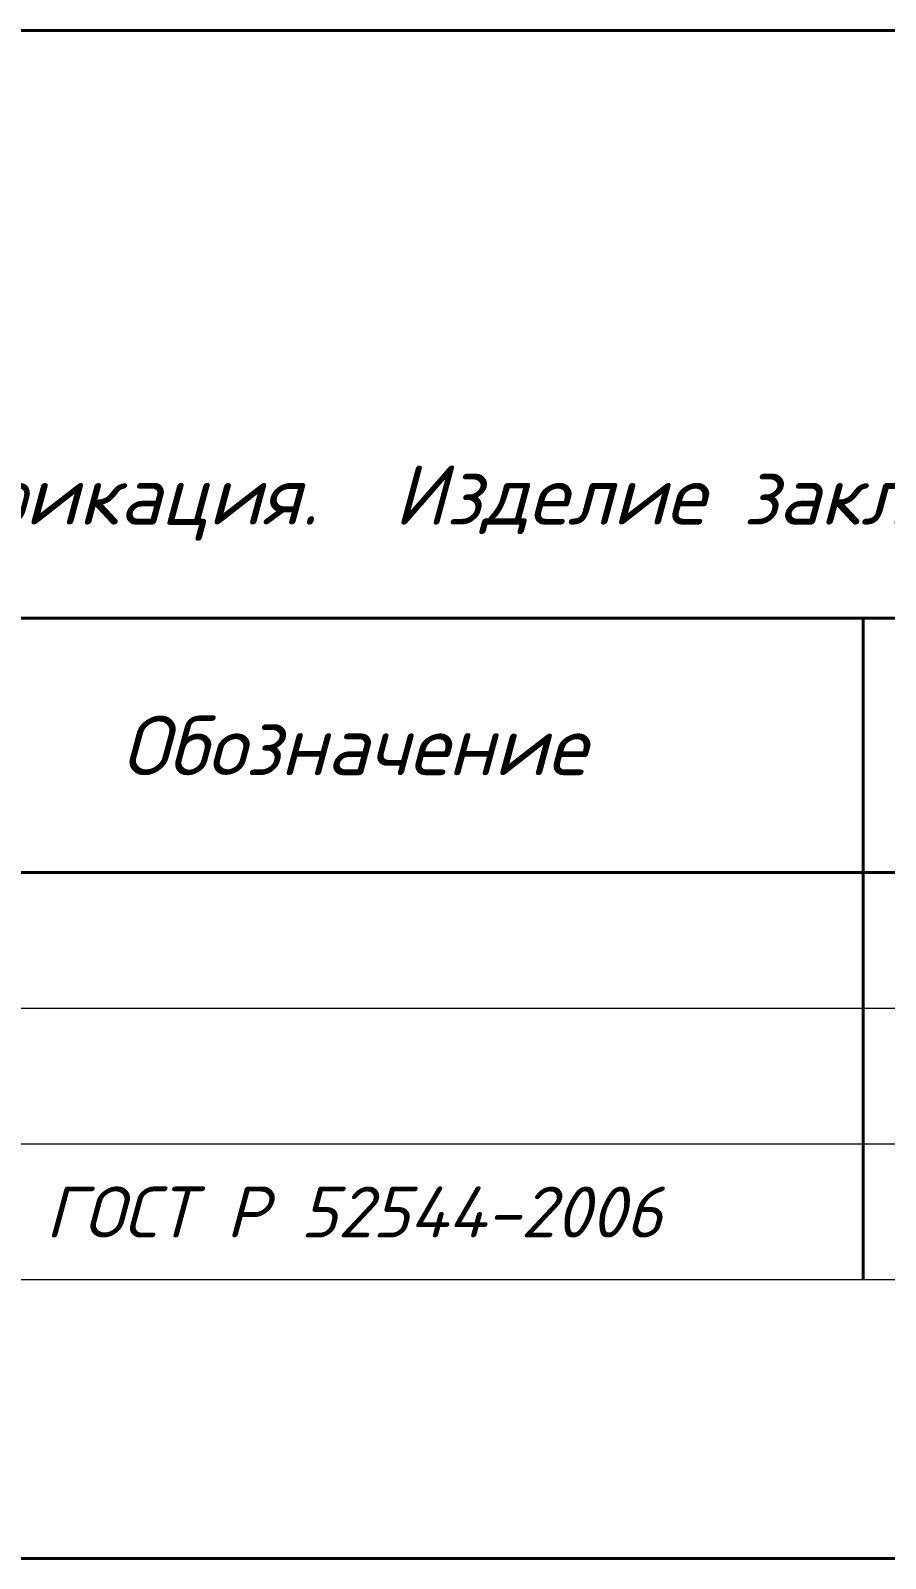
# Model space of a CAD drawing. Header units: millimetres. Extents: x -1807136 to 209800, y 0 to 410608.
# Drawn here: x 23547 to 28581, y 56757 to 65759 of the extents above; entities that cross this region are included whole.
import ezdxf
from ezdxf.enums import TextEntityAlignment as Align

# ---------------------------------------------------------------- set-up
doc = ezdxf.new("R2010")
doc.units = ezdxf.units.MM
doc.layers.get('0').update_dxf_attribs({"lineweight": 5})
doc.layers.add('k_ Рамка', color=252, linetype='Continuous', lineweight=40)
doc.styles.add('STEP PR', font='isocpeui.ttf')

# ---------------------------------------------------------------- blocks, each defined once
blk = doc.blocks.new('*U179')
for p, q in [((-18500, -1500), (0, -1500)), ((-11000, -3000), (-11000, -1500)), ((0, -3000), (-18500, -3000)), ((-11000, -5400), (-11000, -3000))]:
    blk.add_line(p, q)
at = {"color": 8, "lineweight": 20}
for p, q in [((0, -3800), (-18500, -3800)), ((0, -4600), (-18500, -4600)), ((0, -5400), (-18500, -5400))]:
    blk.add_line(p, q, dxfattribs=at)
at = {"style": 'STEP PR'}
blk.add_text('Обозначение', height=350, dxfattribs=at).set_placement((-14000, -2250), align=Align.MIDDLE)
at = {"style": 'STEP PR', "flags": 8}
blk.add_attdef('СПЕЦИФИКАЦИЯ', (-18462.6, -949.7), '', height=400, dxfattribs=at)

msp = doc.modelspace()

# ---------------------------------------------------------------- linework, layer by layer
at = {"color": 3, "lineweight": 40}
msp.add_lwpolyline([(18512.50479, 65759.17017), (40931.33635, 65759.17017), (40931.33635, 56757.24038), (18512.50479, 56757.24038)], close=True, dxfattribs=at)

# ---------------------------------------------------------------- block references
at = {"layer": 'k_ Рамка'}
ref = msp.add_blockref('*U179', (39450.03612, 63798.00462), dxfattribs=at)
ref.add_attrib('СПЕЦИФИКАЦИЯ', '    Спецификация.  Изделие закладное Зд-22', (20987.43041, 62848.26942), dxfattribs={"layer": '0', "height": 350, "style": 'STEP PR'})

# ---------------------------------------------------------------- texts
at = {"insert": (25450.03612, 58798.26597), "char_height": 300, "width": 6000, "attachment_point": 5, "style": 'STEP PR'}
msp.add_mtext('ГОСТ Р 52544-2006', dxfattribs=at)

doc.saveas('drawing.dxf')
